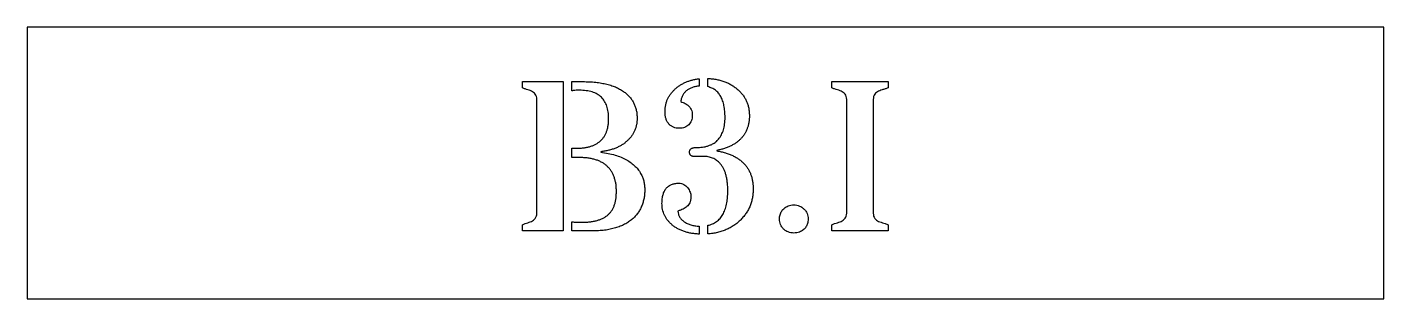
# Model space of a CAD drawing. Header units: millimetres. Extents: x -75 to 75, y -15 to 15.
import ezdxf

# ---------------------------------------------------------------- set-up
doc = ezdxf.new("R2010")
doc.units = ezdxf.units.MM

msp = doc.modelspace()

# ---------------------------------------------------------------- linework, layer by layer
at = {"color": 7, "linetype": 'Continuous', "lineweight": 25}
for p, q in [((75, 15), (-75, 15)), ((-75, 15), (-75, -15)), ((75, -15), (75, 15)), ((-0.7, 9.31), (-0.7, 8.5)), ((0.26, 8.43), (0.26, 9.33)), ((-20.25, 8.99), (-15.74, 8.99)), ((-20.25, 8.3), (-20.25, 8.99)), ((-15.74, 8.99), (-15.74, -7.5)), ((-14.78, 7.96), (-14.78, 8.99)), ((-14.78, 8.99), (-13.57, 8.99)), ((13.95, 8.3), (13.95, 8.99)), ((13.95, 8.99), (20.18, 8.99)), ((20.18, 8.99), (20.18, 8.3)), ((-18.63, -5.37), (-18.63, 6.85)), ((15.63, -5.37), (15.63, 6.85)), ((18.52, 6.85), (18.52, -5.37)), ((-14.78, 0.6), (-14.78, 1.62)), ((-14.78, 1.62), (-14.34, 1.62)), ((-13.94, 0.6), (-14.78, 0.6)), ((-11.58, 1.25), (-11.58, 1.2)), ((-0.25, 0.73), (-0.78, 0.72)), ((1.25, 1.39), (1.25, 1.34)), ((-20.25, -7.5), (-20.25, -6.82)), ((-15.74, -7.5), (-20.25, -7.5)), ((-14.78, -7.5), (-14.78, -6.48)), ((-12.52, -7.5), (-14.78, -7.5)), ((-0.7, -6.98), (-0.7, -7.85)), ((0.26, -7.84), (0.26, -6.88)), ((13.95, -7.5), (13.95, -6.82)), ((20.2, -7.5), (13.95, -7.5)), ((20.2, -6.82), (20.2, -7.5)), ((-75, -15), (75, -15))]:
    msp.add_line(p, q, dxfattribs=at)
for points, knots in [([(-3.41, 8.12), (-3.32, 8.2), (-3.13, 8.36), (-2.84, 8.58), (-2.52, 8.76), (-2.19, 8.92), (-1.84, 9.06), (-1.48, 9.17), (-1.1, 9.26), (-0.83, 9.29), (-0.7, 9.31)], [0, 0, 0, 0, 0.122322, 0.243459, 0.364364, 0.486494, 0.610617, 0.736038, 0.866043, 1, 1, 1, 1]), ([(0.26, 9.33), (0.43, 9.32), (0.76, 9.3), (1.24, 9.23), (1.7, 9.12), (2.13, 8.99), (2.54, 8.81), (2.92, 8.6), (3.28, 8.36), (3.49, 8.18), (3.6, 8.08)], [0, 0, 0, 0, 0.139196, 0.272803, 0.40169, 0.525554, 0.646876, 0.765131, 0.882664, 1, 1, 1, 1]), ([(-19.12, 7.87), (-19.2, 7.91), (-19.37, 8), (-19.65, 8.08), (-19.95, 8.17), (-20.15, 8.26), (-20.25, 8.3)], [0, 0, 0, 0, 0.22531, 0.466031, 0.724648, 1, 1, 1, 1]), ([(-18.63, 6.85), (-18.64, 6.97), (-18.65, 7.18), (-18.74, 7.48), (-18.89, 7.72), (-19.05, 7.82), (-19.12, 7.87)], [0, 0, 0, 0, 0.290745, 0.539847, 0.771163, 1, 1, 1, 1]), ([(-13.94, 8.03), (-14.03, 8.03), (-14.19, 8.04), (-14.42, 8.02), (-14.61, 8), (-14.73, 7.97), (-14.78, 7.96)], [0, 0, 0, 0, 0.310594, 0.581069, 0.807635, 1, 1, 1, 1]), ([(-10.71, 4.9), (-10.71, 5.03), (-10.72, 5.28), (-10.75, 5.63), (-10.81, 5.96), (-10.9, 6.27), (-11.02, 6.55), (-11.16, 6.81), (-11.32, 7.05), (-11.51, 7.26), (-11.73, 7.44), (-11.97, 7.6), (-12.24, 7.74), (-12.53, 7.85), (-12.85, 7.93), (-13.19, 7.99), (-13.56, 8.03), (-13.81, 8.03), (-13.94, 8.03)], [0, 0, 0, 0, 0.073256, 0.142857, 0.20786, 0.269568, 0.327778, 0.384347, 0.439742, 0.493912, 0.549134, 0.604879, 0.662323, 0.722146, 0.785595, 0.852562, 0.924084, 1, 1, 1, 1]), ([(-13.57, 8.99), (-13.33, 8.98), (-12.85, 8.98), (-12.15, 8.92), (-11.51, 8.83), (-10.91, 8.71), (-10.35, 8.55), (-9.85, 8.35), (-9.39, 8.12), (-9.11, 7.93), (-8.98, 7.84)], [0, 0, 0, 0, 0.153647, 0.297705, 0.433299, 0.560245, 0.679386, 0.791625, 0.898345, 1, 1, 1, 1]), ([(-8.98, 7.84), (-8.87, 7.75), (-8.64, 7.58), (-8.36, 7.27), (-8.11, 6.94), (-7.91, 6.59), (-7.75, 6.21), (-7.64, 5.81), (-7.57, 5.38), (-7.57, 5.08), (-7.56, 4.93)], [0, 0, 0, 0, 0.128318, 0.251031, 0.372069, 0.491818, 0.612166, 0.735956, 0.865148, 1, 1, 1, 1]), ([(-1.94, 6.38), (-1.87, 6.31), (-1.72, 6.16), (-1.56, 5.9), (-1.48, 5.6), (-1.45, 5.29), (-1.47, 4.97), (-1.54, 4.68), (-1.67, 4.43), (-1.84, 4.21), (-2.06, 4.05), (-2.31, 3.92), (-2.6, 3.85), (-2.92, 3.82), (-3.24, 3.85), (-3.54, 3.94), (-3.81, 4.09), (-4.05, 4.3), (-4.24, 4.56), (-4.37, 4.87), (-4.46, 5.23), (-4.48, 5.62), (-4.46, 6.01), (-4.41, 6.39), (-4.32, 6.74), (-4.2, 7.06), (-4.04, 7.35), (-3.86, 7.62), (-3.65, 7.88), (-3.49, 8.04), (-3.41, 8.12)], [0, 0, 0, 0, 0.034461, 0.067224, 0.10105, 0.136607, 0.171719, 0.2043, 0.234934, 0.265008, 0.295081, 0.325715, 0.358665, 0.394537, 0.430851, 0.464933, 0.498496, 0.533007, 0.5684, 0.605379, 0.645255, 0.689125, 0.73407, 0.775941, 0.815631, 0.852734, 0.889335, 0.925537, 0.962327, 1, 1, 1, 1]), ([(-0.7, 8.5), (-0.83, 8.48), (-1.08, 8.46), (-1.44, 8.35), (-1.77, 8.21), (-2.07, 8.02), (-2.33, 7.78), (-2.53, 7.49), (-2.67, 7.16), (-2.72, 6.91), (-2.74, 6.78)], [0, 0, 0, 0, 0.133908, 0.26202, 0.384959, 0.505784, 0.624733, 0.742932, 0.866485, 1, 1, 1, 1]), ([(2.16, 5.03), (2.16, 5.26), (2.15, 5.7), (2.06, 6.32), (1.91, 6.87), (1.71, 7.34), (1.44, 7.73), (1.1, 8.05), (0.71, 8.29), (0.41, 8.38), (0.26, 8.43)], [0, 0, 0, 0, 0.164408, 0.31148, 0.443838, 0.563959, 0.674934, 0.781338, 0.887875, 1, 1, 1, 1]), ([(3.6, 8.08), (3.7, 7.99), (3.9, 7.8), (4.15, 7.49), (4.37, 7.16), (4.55, 6.81), (4.69, 6.45), (4.78, 6.07), (4.84, 5.67), (4.85, 5.4), (4.85, 5.26)], [0, 0, 0, 0, 0.129921, 0.255852, 0.379054, 0.500379, 0.621819, 0.744499, 0.870142, 1, 1, 1, 1]), ([(15.12, 7.87), (15.04, 7.91), (14.87, 8), (14.58, 8.08), (14.27, 8.17), (14.06, 8.26), (13.95, 8.3)], [0, 0, 0, 0, 0.22141, 0.460547, 0.719693, 1, 1, 1, 1]), ([(15.63, 6.85), (15.63, 6.97), (15.62, 7.18), (15.52, 7.48), (15.36, 7.72), (15.2, 7.82), (15.12, 7.87)], [0, 0, 0, 0, 0.287772, 0.536119, 0.766696, 1, 1, 1, 1]), ([(19.02, 7.87), (18.94, 7.82), (18.79, 7.72), (18.63, 7.48), (18.54, 7.18), (18.53, 6.97), (18.52, 6.85)], [0, 0, 0, 0, 0.230009, 0.461853, 0.710647, 1, 1, 1, 1]), ([(20.18, 8.3), (20.07, 8.26), (19.86, 8.17), (19.55, 8.08), (19.26, 8), (19.1, 7.91), (19.02, 7.87)], [0, 0, 0, 0, 0.283156, 0.547591, 0.783864, 1, 1, 1, 1]), ([(-2.74, 6.78), (-2.65, 6.75), (-2.49, 6.69), (-2.27, 6.58), (-2.08, 6.49), (-1.99, 6.41), (-1.94, 6.38)], [0, 0, 0, 0, 0.320156, 0.589764, 0.816871, 1, 1, 1, 1]), ([(-14.34, 1.62), (-14.19, 1.62), (-13.91, 1.63), (-13.49, 1.67), (-13.11, 1.73), (-12.75, 1.82), (-12.43, 1.93), (-12.13, 2.07), (-11.86, 2.24), (-11.61, 2.44), (-11.4, 2.65), (-11.21, 2.9), (-11.05, 3.17), (-10.93, 3.47), (-10.83, 3.79), (-10.76, 4.14), (-10.72, 4.51), (-10.71, 4.77), (-10.71, 4.9)], [0, 0, 0, 0, 0.078446, 0.152262, 0.221245, 0.286318, 0.347922, 0.406837, 0.463262, 0.518174, 0.572319, 0.626961, 0.682122, 0.739471, 0.799145, 0.862337, 0.928901, 1, 1, 1, 1]), ([(-7.56, 4.93), (-7.57, 4.81), (-7.57, 4.57), (-7.63, 4.22), (-7.71, 3.88), (-7.83, 3.56), (-7.99, 3.26), (-8.17, 2.96), (-8.4, 2.69), (-8.57, 2.53), (-8.65, 2.44)], [0, 0, 0, 0, 0.130401, 0.255875, 0.378967, 0.500647, 0.622103, 0.744814, 0.870528, 1, 1, 1, 1]), ([(4.85, 5.26), (4.85, 5.14), (4.85, 4.88), (4.81, 4.52), (4.73, 4.17), (4.63, 3.84), (4.51, 3.53), (4.35, 3.24), (4.17, 2.97), (3.96, 2.72), (3.71, 2.48), (3.45, 2.27), (3.15, 2.08), (2.82, 1.89), (2.47, 1.74), (2.09, 1.6), (1.68, 1.48), (1.39, 1.42), (1.25, 1.39)], [0, 0, 0, 0, 0.0661067, 0.1290315, 0.1893043, 0.2484584, 0.3050883, 0.3620978, 0.4177234, 0.4738379, 0.5314031, 0.5905455, 0.6510804, 0.714446, 0.7807471, 0.8499926, 0.9231593, 1, 1, 1, 1]), ([(1.44, 2.64), (1.5, 2.71), (1.62, 2.86), (1.76, 3.11), (1.89, 3.38), (1.99, 3.66), (2.07, 3.98), (2.12, 4.31), (2.16, 4.66), (2.16, 4.91), (2.16, 5.03)], [0, 0, 0, 0, 0.109877, 0.221228, 0.335964, 0.456364, 0.581754, 0.713126, 0.852812, 1, 1, 1, 1]), ([(-8.65, 2.44), (-8.75, 2.36), (-8.93, 2.2), (-9.24, 1.99), (-9.57, 1.81), (-9.93, 1.64), (-10.3, 1.51), (-10.71, 1.4), (-11.13, 1.31), (-11.43, 1.27), (-11.58, 1.25)], [0, 0, 0, 0, 0.114026, 0.22952, 0.347419, 0.468605, 0.593892, 0.722696, 0.858311, 1, 1, 1, 1]), ([(-1.11, 0.7), (-1.16, 0.7), (-1.26, 0.7), (-1.39, 0.73), (-1.51, 0.76), (-1.61, 0.82), (-1.68, 0.9), (-1.73, 0.98), (-1.76, 1.09), (-1.77, 1.2), (-1.76, 1.31), (-1.73, 1.42), (-1.68, 1.51), (-1.61, 1.58), (-1.51, 1.64), (-1.39, 1.67), (-1.26, 1.7), (-1.16, 1.7), (-1.11, 1.7)], [0, 0, 0, 0, 0.081858, 0.153864, 0.218805, 0.27584, 0.32981, 0.382792, 0.437973, 0.5, 0.562027, 0.617208, 0.67019, 0.72416, 0.781195, 0.846136, 0.918142, 1, 1, 1, 1]), ([(-1.11, 1.7), (-0.96, 1.71), (-0.7, 1.72), (-0.35, 1.75), (-0.07, 1.79), (0.19, 1.85), (0.47, 1.96), (0.74, 2.07), (0.97, 2.19), (1.14, 2.32), (1.3, 2.47), (1.39, 2.58), (1.44, 2.64)], [0, 0, 0, 0, 0.154296, 0.280653, 0.378131, 0.448389, 0.566687, 0.697476, 0.76751, 0.840837, 0.917791, 1, 1, 1, 1]), ([(-9.85, -3.13), (-9.85, -2.98), (-9.86, -2.7), (-9.9, -2.28), (-9.99, -1.9), (-10.09, -1.54), (-10.24, -1.2), (-10.41, -0.89), (-10.63, -0.61), (-10.86, -0.36), (-11.14, -0.13), (-11.44, 0.07), (-11.78, 0.23), (-12.15, 0.37), (-12.55, 0.47), (-12.99, 0.55), (-13.45, 0.59), (-13.78, 0.6), (-13.94, 0.6)], [0, 0, 0, 0, 0.068999, 0.134525, 0.196708, 0.255779, 0.313162, 0.368581, 0.423629, 0.478556, 0.534441, 0.59136, 0.650114, 0.71194, 0.777648, 0.847085, 0.921253, 1, 1, 1, 1]), ([(-11.58, 1.2), (-11.3, 1.16), (-10.77, 1.08), (-10.02, 0.89), (-9.34, 0.65), (-8.74, 0.37), (-8.21, 0.03), (-7.76, -0.36), (-7.38, -0.79), (-7.19, -1.12), (-7.1, -1.28)], [0, 0, 0, 0, 0.157151, 0.301642, 0.43576, 0.56019, 0.676573, 0.787327, 0.89395, 1, 1, 1, 1]), ([(-0.78, 0.72), (-0.84, 0.71), (-0.95, 0.7), (-1.05, 0.7), (-1.11, 0.7)], [0, 0, 0, 0, 0.500452, 1, 1, 1, 1]), ([(1.61, -0.05), (1.55, 0.01), (1.43, 0.13), (1.23, 0.3), (1.02, 0.43), (0.79, 0.54), (0.55, 0.62), (0.3, 0.69), (0.03, 0.72), (-0.16, 0.72), (-0.25, 0.73)], [0, 0, 0, 0, 0.124088, 0.244066, 0.365327, 0.485271, 0.60778, 0.732254, 0.864085, 1, 1, 1, 1]), ([(1.25, 1.34), (1.41, 1.31), (1.73, 1.25), (2.19, 1.13), (2.61, 0.98), (3.01, 0.82), (3.37, 0.63), (3.7, 0.42), (4, 0.19), (4.27, -0.07), (4.51, -0.34), (4.71, -0.64), (4.89, -0.96), (5.03, -1.31), (5.14, -1.67), (5.22, -2.06), (5.26, -2.47), (5.27, -2.75), (5.27, -2.89)], [0, 0, 0, 0, 0.077105, 0.149757, 0.219408, 0.285215, 0.348747, 0.409259, 0.467258, 0.524458, 0.580663, 0.636588, 0.693016, 0.750023, 0.80893, 0.869759, 0.933445, 1, 1, 1, 1]), ([(-7.1, -1.28), (-7.04, -1.4), (-6.92, -1.65), (-6.8, -2.07), (-6.73, -2.51), (-6.71, -2.97), (-6.73, -3.44), (-6.79, -3.9), (-6.9, -4.34), (-7.05, -4.77), (-7.24, -5.17), (-7.48, -5.54), (-7.76, -5.89), (-7.98, -6.1), (-8.1, -6.2)], [0, 0, 0, 0, 0.076447, 0.155001, 0.237975, 0.325088, 0.413448, 0.499301, 0.583548, 0.666899, 0.749297, 0.831279, 0.9145, 1, 1, 1, 1]), ([(2.46, -3.08), (2.46, -2.91), (2.46, -2.59), (2.41, -2.13), (2.35, -1.69), (2.26, -1.29), (2.14, -0.93), (1.99, -0.6), (1.82, -0.31), (1.68, -0.13), (1.61, -0.05)], [0, 0, 0, 0, 0.155063, 0.299947, 0.436163, 0.56244, 0.681098, 0.792571, 0.897991, 1, 1, 1, 1]), ([(-4.81, -4.46), (-4.8, -4.29), (-4.79, -3.96), (-4.71, -3.5), (-4.56, -3.11), (-4.35, -2.78), (-4.08, -2.53), (-3.75, -2.35), (-3.36, -2.25), (-3.08, -2.24), (-2.93, -2.23)], [0, 0, 0, 0, 0.157023, 0.295567, 0.418324, 0.530729, 0.638739, 0.749024, 0.867599, 1, 1, 1, 1]), ([(-2.93, -2.23), (-2.84, -2.24), (-2.66, -2.25), (-2.4, -2.35), (-2.16, -2.52), (-2.03, -2.66), (-1.97, -2.74)], [0, 0, 0, 0, 0.242249, 0.483307, 0.728413, 1, 1, 1, 1]), ([(-1.97, -2.74), (-1.91, -2.82), (-1.81, -2.97), (-1.7, -3.21), (-1.63, -3.45), (-1.61, -3.68), (-1.62, -3.89), (-1.64, -4.08), (-1.68, -4.24), (-1.75, -4.42), (-1.86, -4.62), (-1.99, -4.75), (-2.05, -4.81)], [0, 0, 0, 0, 0.125485, 0.240921, 0.348079, 0.450173, 0.54432, 0.626781, 0.70152, 0.766357, 0.884016, 1, 1, 1, 1]), ([(5.27, -2.89), (5.27, -3.06), (5.26, -3.38), (5.19, -3.85), (5.09, -4.3), (4.94, -4.73), (4.75, -5.14), (4.51, -5.54), (4.23, -5.91), (4.01, -6.14), (3.91, -6.26)], [0, 0, 0, 0, 0.130928, 0.257428, 0.380543, 0.502316, 0.624305, 0.747061, 0.872162, 1, 1, 1, 1]), ([(-13.74, -6.55), (-13.58, -6.55), (-13.26, -6.54), (-12.81, -6.5), (-12.39, -6.44), (-12, -6.35), (-11.65, -6.24), (-11.33, -6.1), (-11.04, -5.93), (-10.79, -5.74), (-10.56, -5.52), (-10.37, -5.27), (-10.21, -4.99), (-10.07, -4.68), (-9.98, -4.33), (-9.9, -3.96), (-9.86, -3.55), (-9.85, -3.27), (-9.85, -3.13)], [0, 0, 0, 0, 0.081086, 0.157228, 0.227549, 0.293644, 0.355817, 0.413717, 0.468833, 0.521374, 0.572998, 0.625887, 0.67972, 0.736632, 0.795933, 0.859291, 0.927533, 1, 1, 1, 1]), ([(-3.74, -6.79), (-3.83, -6.71), (-4, -6.56), (-4.21, -6.3), (-4.4, -6.03), (-4.55, -5.75), (-4.66, -5.45), (-4.75, -5.13), (-4.8, -4.8), (-4.81, -4.58), (-4.81, -4.46)], [0, 0, 0, 0, 0.131337, 0.257541, 0.380001, 0.501389, 0.621479, 0.745281, 0.869979, 1, 1, 1, 1]), ([(0.26, -6.88), (0.35, -6.86), (0.53, -6.82), (0.78, -6.72), (1.01, -6.61), (1.23, -6.47), (1.43, -6.31), (1.61, -6.12), (1.77, -5.91), (1.92, -5.69), (2.05, -5.44), (2.16, -5.17), (2.25, -4.87), (2.33, -4.56), (2.39, -4.22), (2.44, -3.86), (2.46, -3.47), (2.46, -3.21), (2.46, -3.08)], [0, 0, 0, 0, 0.057856, 0.112932, 0.167385, 0.220231, 0.2737, 0.327384, 0.381974, 0.438393, 0.496373, 0.557694, 0.621572, 0.689494, 0.760733, 0.836512, 0.916173, 1, 1, 1, 1]), ([(-19.12, -6.39), (-19.05, -6.33), (-18.89, -6.23), (-18.74, -5.99), (-18.65, -5.69), (-18.64, -5.48), (-18.63, -5.37)], [0, 0, 0, 0, 0.228837, 0.460153, 0.709255, 1, 1, 1, 1]), ([(-2.05, -4.81), (-2.11, -4.86), (-2.24, -4.96), (-2.48, -5.09), (-2.75, -5.21), (-2.95, -5.28), (-3.06, -5.32)], [0, 0, 0, 0, 0.207784, 0.441089, 0.706805, 1, 1, 1, 1]), ([(-3.06, -5.32), (-3.04, -5.43), (-3.02, -5.65), (-2.88, -5.97), (-2.67, -6.25), (-2.47, -6.4), (-2.37, -6.48)], [0, 0, 0, 0, 0.241207, 0.479022, 0.72625, 1, 1, 1, 1]), ([(8.18, -6.19), (8.19, -6.11), (8.19, -5.94), (8.24, -5.71), (8.31, -5.49), (8.42, -5.3), (8.56, -5.13), (8.73, -4.98), (8.92, -4.84), (9.07, -4.77), (9.15, -4.74)], [0, 0, 0, 0, 0.135114, 0.26161, 0.382587, 0.50088, 0.616618, 0.738326, 0.864445, 1, 1, 1, 1]), ([(9.15, -4.74), (9.25, -4.71), (9.45, -4.64), (9.77, -4.61), (10.09, -4.64), (10.39, -4.74), (10.66, -4.88), (10.81, -5.01), (10.89, -5.08)], [0, 0, 0, 0, 0.166771, 0.33821, 0.511644, 0.67895, 0.840794, 1, 1, 1, 1]), ([(10.89, -5.08), (10.96, -5.15), (11.1, -5.3), (11.24, -5.58), (11.33, -5.87), (11.34, -6.08), (11.34, -6.19)], [0, 0, 0, 0, 0.2508609, 0.4936413, 0.7402203, 1, 1, 1, 1]), ([(15.12, -6.39), (15.2, -6.33), (15.36, -6.23), (15.52, -5.99), (15.62, -5.7), (15.63, -5.48), (15.63, -5.37)], [0, 0, 0, 0, 0.233304, 0.463881, 0.712228, 1, 1, 1, 1]), ([(18.52, -5.37), (18.53, -5.48), (18.54, -5.7), (18.63, -5.99), (18.79, -6.23), (18.94, -6.33), (19.02, -6.39)], [0, 0, 0, 0, 0.289353, 0.538147, 0.769991, 1, 1, 1, 1]), ([(-20.25, -6.82), (-20.15, -6.77), (-19.95, -6.68), (-19.65, -6.6), (-19.37, -6.51), (-19.2, -6.43), (-19.12, -6.39)], [0, 0, 0, 0, 0.2753442, 0.5331013, 0.7746962, 1, 1, 1, 1]), ([(-14.78, -6.48), (-14.72, -6.49), (-14.6, -6.52), (-14.37, -6.53), (-14.08, -6.55), (-13.86, -6.55), (-13.74, -6.55)], [0, 0, 0, 0, 0.157298, 0.375137, 0.654845, 1, 1, 1, 1]), ([(-8.1, -6.2), (-8.23, -6.31), (-8.49, -6.52), (-8.94, -6.78), (-9.43, -7), (-9.97, -7.18), (-10.54, -7.33), (-11.16, -7.43), (-11.83, -7.49), (-12.28, -7.5), (-12.52, -7.5)], [0, 0, 0, 0, 0.107445, 0.216878, 0.331023, 0.450753, 0.576615, 0.709152, 0.850101, 1, 1, 1, 1]), ([(-0.7, -7.85), (-0.86, -7.84), (-1.16, -7.82), (-1.61, -7.76), (-2.03, -7.66), (-2.42, -7.55), (-2.79, -7.4), (-3.14, -7.22), (-3.45, -7.03), (-3.65, -6.87), (-3.74, -6.79)], [0, 0, 0, 0, 0.14404, 0.280544, 0.410472, 0.536151, 0.657004, 0.773239, 0.887218, 1, 1, 1, 1]), ([(-2.37, -6.48), (-2.26, -6.55), (-2.02, -6.7), (-1.61, -6.85), (-1.17, -6.95), (-0.86, -6.97), (-0.7, -6.98)], [0, 0, 0, 0, 0.23446, 0.4738993, 0.7286945, 1, 1, 1, 1]), ([(3.91, -6.26), (3.79, -6.37), (3.55, -6.6), (3.15, -6.89), (2.74, -7.15), (2.29, -7.37), (1.82, -7.54), (1.32, -7.69), (0.8, -7.79), (0.44, -7.82), (0.26, -7.84)], [0, 0, 0, 0, 0.121654, 0.242561, 0.363094, 0.483885, 0.607657, 0.734425, 0.86461, 1, 1, 1, 1]), ([(8.64, -7.29), (8.57, -7.22), (8.43, -7.07), (8.29, -6.8), (8.2, -6.51), (8.19, -6.3), (8.18, -6.19)], [0, 0, 0, 0, 0.247579, 0.490621, 0.737286, 1, 1, 1, 1]), ([(10.39, -7.62), (10.29, -7.65), (10.09, -7.72), (9.77, -7.74), (9.45, -7.71), (9.14, -7.63), (8.87, -7.49), (8.71, -7.36), (8.64, -7.29)], [0, 0, 0, 0, 0.165695, 0.33838, 0.509242, 0.676696, 0.839618, 1, 1, 1, 1]), ([(11.34, -6.19), (11.34, -6.27), (11.33, -6.44), (11.29, -6.67), (11.21, -6.88), (11.11, -7.07), (10.97, -7.24), (10.81, -7.39), (10.61, -7.52), (10.46, -7.58), (10.39, -7.62)], [0, 0, 0, 0, 0.136879, 0.264659, 0.384307, 0.501603, 0.618854, 0.739508, 0.865172, 1, 1, 1, 1]), ([(13.95, -6.82), (14.06, -6.77), (14.27, -6.69), (14.58, -6.6), (14.87, -6.51), (15.04, -6.43), (15.12, -6.39)], [0, 0, 0, 0, 0.280297, 0.538632, 0.778597, 1, 1, 1, 1]), ([(19.02, -6.39), (19.1, -6.43), (19.27, -6.51), (19.56, -6.6), (19.88, -6.69), (20.09, -6.77), (20.2, -6.82)], [0, 0, 0, 0, 0.217209, 0.455306, 0.714244, 1, 1, 1, 1])]:
    msp.add_open_spline(points, degree=3, knots=knots, dxfattribs=at)

doc.saveas('drawing.dxf')
